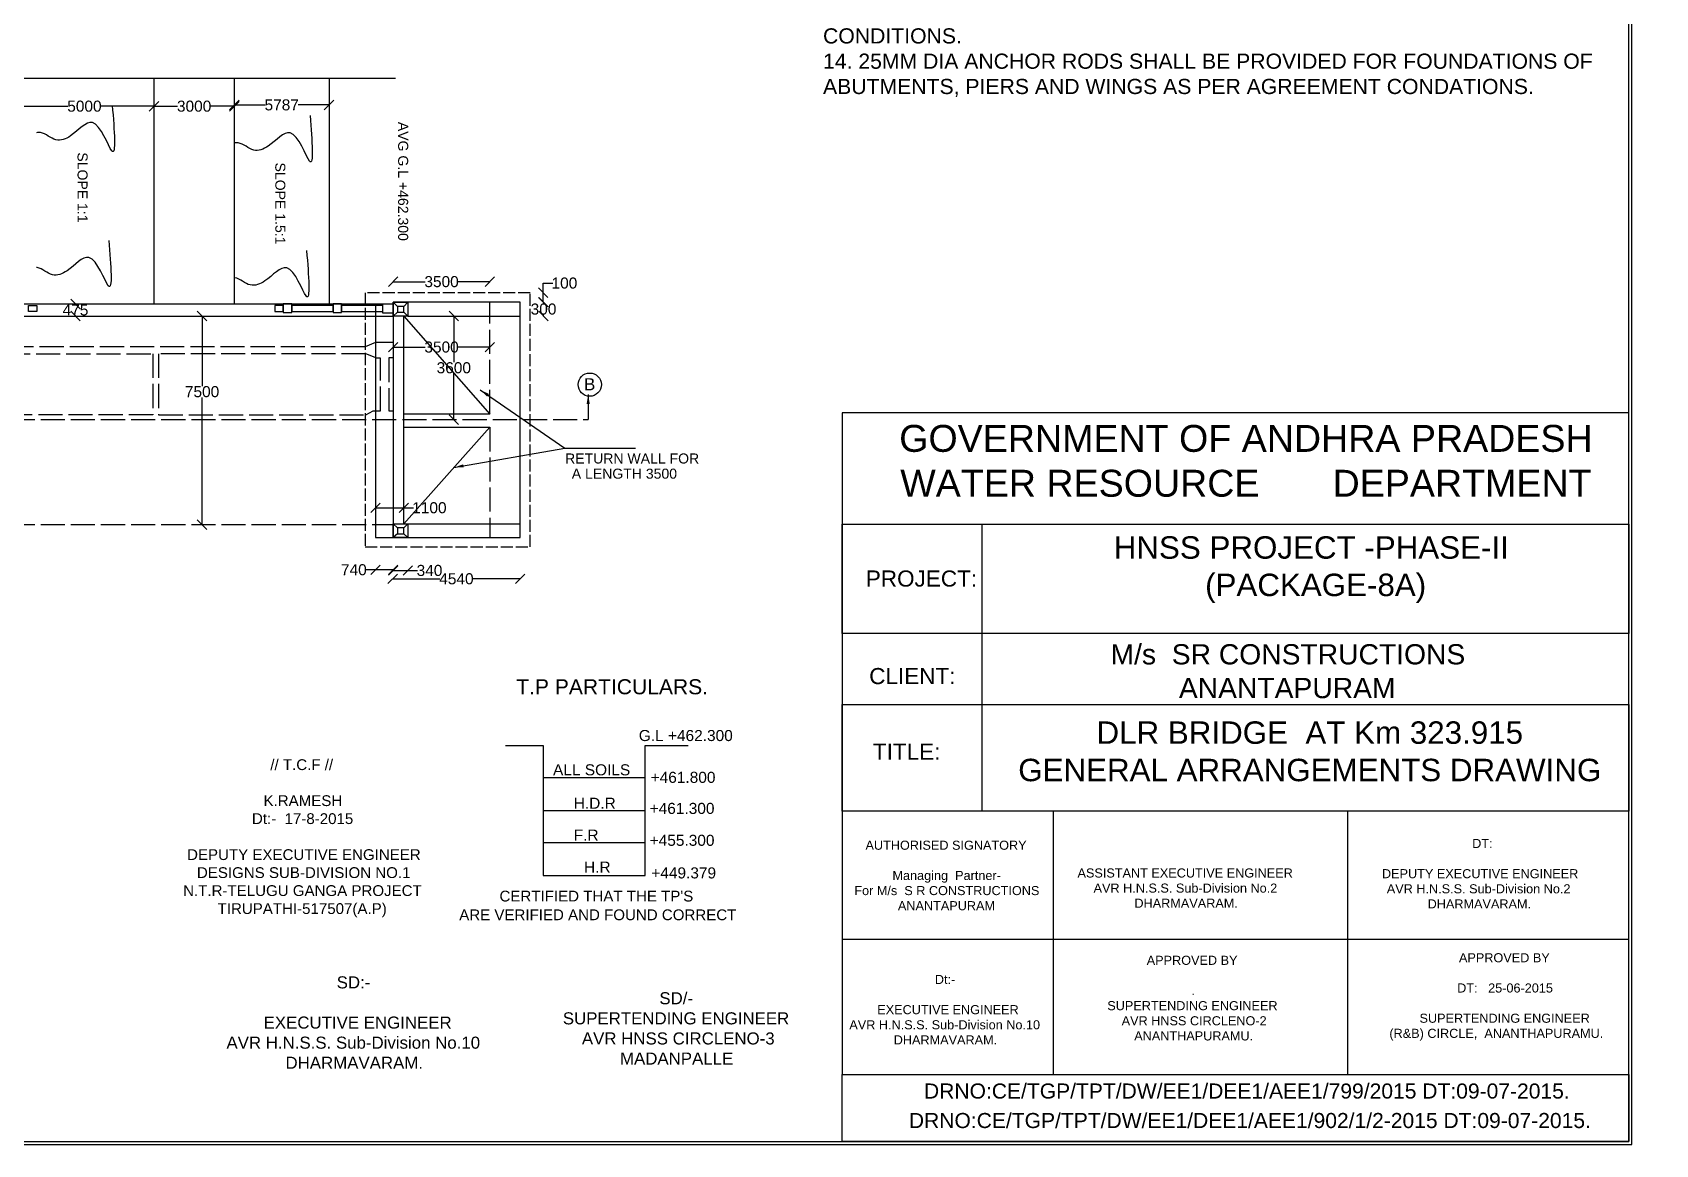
# Model space of a CAD drawing. Header units: millimetres. Extents: x 5124 to 3600313, y 2311 to 45949052.
# Drawn here: x 3584157 to 3600313, y 45928463 to 45939529 of the extents above; entities that cross this region are included whole.
import ezdxf

# ---------------------------------------------------------------- set-up
doc = ezdxf.new("R2010")
doc.units = ezdxf.units.MM
doc.header["$MEASUREMENT"] = 0
doc.linetypes.add('ACAD_ISO02W100', pattern=[15, 12, -3])
for name, color, linetype in [('DIMENSION', 7, 'Continuous'), ('DRAWING', 7, 'Continuous'), ('TEXT', 7, 'Continuous')]:
    doc.layers.add(name, color=color, linetype=linetype)
doc.styles.get("Standard").update_dxf_attribs({"font": 'arial.ttf', "height": 110})
doc.dimstyles.get("Standard").update_dxf_attribs({"dimtxt": 200, "dimasz": 110, "dimexe": 0.18, "dimexo": 0.0625, "dimgap": 0.09, "dimtad": 0, "dimtih": 1, "dimtoh": 1, "dimdec": 0, "dimzin": 0, "dimdsep": 46, "dimtxsty": 'Standard', "dimblk": 'OBLIQUE', "dimcen": 0.09, "dimse1": 1, "dimse2": 1, "dimadec": 0, "dimazin": 0, "dimtfac": 1, "dimtdec": 0, "dimtofl": 0, "dimtmove": 0, "dimatfit": 3, "dimfxl": 1, "dimtolj": 1, "dimtzin": 0, "dimarcsym": 0})

# ---------------------------------------------------------------- blocks, each defined once
blk = doc.blocks.new('_Oblique')
at = {"color": 0, "linetype": 'ByBlock', "lineweight": -2}
blk.add_line((-0.5, -0.5), (0.5, 0.5), dxfattribs=at)
blk = doc.blocks.new('*D102')
at = {"layer": 'Defpoints', "color": 0, "transparency": 16777216}
for p in [(3586166, 45938808), (3586166, 45938808), (3587109, 45938808)]:
    blk.add_point(p, dxfattribs=at)
at = {"layer": 'DIMENSION', "color": 0, "lineweight": -2, "transparency": 16777216}
for p, q in [((3586166, 45938808), (3586473, 45938808)), ((3587109, 45938808), (3586802, 45938808))]:
    blk.add_line(p, q, dxfattribs=at)
at = {"layer": 'DIMENSION', "color": 0, "lineweight": -2, "transparency": 16777216, "xscale": 95, "yscale": 95, "zscale": 95, "rotation": 180}
blk.add_blockref('_Oblique', (3586166, 45938808), dxfattribs=at)
at = {"layer": 'DIMENSION', "color": 0, "lineweight": -2, "transparency": 16777216, "xscale": 95, "yscale": 95, "zscale": 95}
blk.add_blockref('_Oblique', (3587109, 45938808), dxfattribs=at)
at = {"layer": 'DIMENSION', "color": 0, "transparency": 16777216, "insert": (3586638, 45938808), "char_height": 110, "attachment_point": 5}
blk.add_mtext('\\A1;5787', dxfattribs=at)
blk = doc.blocks.new('*D103')
at = {"layer": 'Defpoints', "color": 0, "transparency": 16777216}
for p in [(3585366, 45938795), (3586166, 45938808), (3585366, 45935904)]:
    blk.add_point(p, dxfattribs=at)
at = {"layer": 'DIMENSION', "color": 0, "lineweight": -2, "transparency": 16777216}
for p, q in [((3585366, 45938795), (3585602, 45938795)), ((3586166, 45938795), (3585930, 45938795))]:
    blk.add_line(p, q, dxfattribs=at)
at = {"layer": 'DIMENSION', "color": 0, "lineweight": -2, "transparency": 16777216, "xscale": 95, "yscale": 95, "zscale": 95, "rotation": 180}
blk.add_blockref('_Oblique', (3585366, 45938795), dxfattribs=at)
at = {"layer": 'DIMENSION', "color": 0, "lineweight": -2, "transparency": 16777216, "xscale": 95, "yscale": 95, "zscale": 95}
blk.add_blockref('_Oblique', (3586166, 45938795), dxfattribs=at)
at = {"layer": 'DIMENSION', "color": 0, "transparency": 16777216, "insert": (3585766, 45938795), "char_height": 110, "attachment_point": 5}
blk.add_mtext('\\A1;3000', dxfattribs=at)
blk = doc.blocks.new('*D104')
at = {"layer": 'Defpoints', "color": 0, "transparency": 16777216}
for p in [(3583982, 45938795), (3585366, 45938795), (3583982, 45935891)]:
    blk.add_point(p, dxfattribs=at)
at = {"layer": 'DIMENSION', "color": 0, "lineweight": -2, "transparency": 16777216}
for p, q in [((3583982, 45938795), (3584510, 45938795)), ((3585366, 45938795), (3584838, 45938795))]:
    blk.add_line(p, q, dxfattribs=at)
at = {"layer": 'DIMENSION', "color": 0, "lineweight": -2, "transparency": 16777216, "xscale": 95, "yscale": 95, "zscale": 95, "rotation": 180}
blk.add_blockref('_Oblique', (3583982, 45938795), dxfattribs=at)
at = {"layer": 'DIMENSION', "color": 0, "lineweight": -2, "transparency": 16777216, "xscale": 95, "yscale": 95, "zscale": 95}
blk.add_blockref('_Oblique', (3585366, 45938795), dxfattribs=at)
at = {"layer": 'DIMENSION', "color": 0, "transparency": 16777216, "insert": (3584674, 45938795), "char_height": 110, "attachment_point": 5}
blk.add_mtext('\\A1;5000', dxfattribs=at)
blk = doc.blocks.new('*D107')
at = {"layer": 'Defpoints', "color": 0, "transparency": 16777216}
for p in [(3587747, 45937049), (3587747, 45936845), (3588710, 45936845)]:
    blk.add_point(p, dxfattribs=at)
at = {"layer": 'DIMENSION', "color": 0, "lineweight": -2, "transparency": 16777216}
for p, q in [((3587747, 45937049), (3588065, 45937049)), ((3588710, 45937049), (3588393, 45937049))]:
    blk.add_line(p, q, dxfattribs=at)
at = {"layer": 'DIMENSION', "color": 0, "lineweight": -2, "transparency": 16777216, "xscale": 95, "yscale": 95, "zscale": 95, "rotation": 180}
blk.add_blockref('_Oblique', (3587747, 45937049), dxfattribs=at)
at = {"layer": 'DIMENSION', "color": 0, "lineweight": -2, "transparency": 16777216, "xscale": 95, "yscale": 95, "zscale": 95}
blk.add_blockref('_Oblique', (3588710, 45937049), dxfattribs=at)
at = {"layer": 'DIMENSION', "color": 0, "transparency": 16777216, "insert": (3588229, 45937049), "char_height": 110, "attachment_point": 5}
blk.add_mtext('\\A1;3500', dxfattribs=at)
blk = doc.blocks.new('*D108')
at = {"layer": 'Defpoints', "color": 0, "transparency": 16777216}
for p in [(3589012, 45936940), (3589241, 45936940), (3589012, 45936845)]:
    blk.add_point(p, dxfattribs=at)
at = {"layer": 'DIMENSION', "color": 0, "lineweight": -2, "transparency": 16777216}
for p, q in [((3589241, 45936940), (3589241, 45937035)), ((3589241, 45937035), (3589336, 45937035)), ((3589241, 45936845), (3589241, 45936940))]:
    blk.add_line(p, q, dxfattribs=at)
at = {"layer": 'DIMENSION', "color": 0, "lineweight": -2, "transparency": 16777216, "xscale": 95, "yscale": 95, "zscale": 95}
for p, rotation in [((3589241, 45936940), 90), ((3589241, 45936845), 270)]:
    blk.add_blockref('_Oblique', p, dxfattribs=dict(at, rotation=rotation))
at = {"layer": 'DIMENSION', "color": 0, "transparency": 16777216, "insert": (3589452, 45937035), "char_height": 110, "attachment_point": 5}
blk.add_mtext('\\A1;100', dxfattribs=at)
blk = doc.blocks.new('*D109')
at = {"layer": 'Defpoints', "color": 0, "transparency": 16777216}
for p in [(3589012, 45936845), (3589012, 45936707), (3589244, 45936707)]:
    blk.add_point(p, dxfattribs=at)
at = {"layer": 'DIMENSION', "color": 0, "lineweight": -2, "transparency": 16777216}
for p, q in [((3589244, 45936845), (3589244, 45936832)), ((3589244, 45936707), (3589244, 45936720))]:
    blk.add_line(p, q, dxfattribs=at)
at = {"layer": 'DIMENSION', "color": 0, "lineweight": -2, "transparency": 16777216, "xscale": 95, "yscale": 95, "zscale": 95}
for p, rotation in [((3589244, 45936845), 90), ((3589244, 45936707), 270)]:
    blk.add_blockref('_Oblique', p, dxfattribs=dict(at, rotation=rotation))
at = {"layer": 'DIMENSION', "color": 0, "transparency": 16777216, "insert": (3589244, 45936776), "char_height": 110, "attachment_point": 5}
blk.add_mtext('\\A1;300', dxfattribs=at)
blk = doc.blocks.new('*D110')
at = {"layer": 'Defpoints', "color": 0, "transparency": 16777216}
for p in [(3589012, 45936707), (3588260, 45935677), (3588351, 45935677)]:
    blk.add_point(p, dxfattribs=at)
at = {"layer": 'DIMENSION', "color": 0, "lineweight": -2, "transparency": 16777216}
for p, q in [((3588351, 45936707), (3588351, 45936248)), ((3588351, 45935677), (3588351, 45936136))]:
    blk.add_line(p, q, dxfattribs=at)
at = {"layer": 'DIMENSION', "color": 0, "lineweight": -2, "transparency": 16777216, "xscale": 95, "yscale": 95, "zscale": 95}
for p, rotation in [((3588351, 45936707), 90), ((3588351, 45935677), 270)]:
    blk.add_blockref('_Oblique', p, dxfattribs=dict(at, rotation=rotation))
at = {"layer": 'DIMENSION', "color": 0, "transparency": 16777216, "insert": (3588351, 45936192), "char_height": 110, "attachment_point": 5}
blk.add_mtext('\\A1;3600', dxfattribs=at)
blk = doc.blocks.new('*D111')
at = {"layer": 'Defpoints', "color": 0, "transparency": 16777216}
for p in [(3585835, 45936707), (3585835, 45934631), (3585845, 45934631)]:
    blk.add_point(p, dxfattribs=at)
at = {"layer": 'DIMENSION', "color": 0, "lineweight": -2, "transparency": 16777216}
for p, q in [((3585845, 45936707), (3585845, 45936010)), ((3585845, 45934631), (3585845, 45935898))]:
    blk.add_line(p, q, dxfattribs=at)
at = {"layer": 'DIMENSION', "color": 0, "lineweight": -2, "transparency": 16777216, "xscale": 95, "yscale": 95, "zscale": 95}
for p, rotation in [((3585845, 45936707), 90), ((3585845, 45934631), 270)]:
    blk.add_blockref('_Oblique', p, dxfattribs=dict(at, rotation=rotation))
at = {"layer": 'DIMENSION', "color": 0, "transparency": 16777216, "insert": (3585845, 45935954), "char_height": 110, "attachment_point": 5}
blk.add_mtext('\\A1;7500', dxfattribs=at)
blk = doc.blocks.new('*D112')
at = {"layer": 'Defpoints', "color": 0, "transparency": 16777216}
for p in [(3584585, 45936828), (3584585, 45936828), (3584585, 45936707)]:
    blk.add_point(p, dxfattribs=at)
at = {"layer": 'DIMENSION', "color": 0, "lineweight": -2, "transparency": 16777216}
for p, q in [((3584585, 45936828), (3584585, 45936823)), ((3584585, 45936707), (3584585, 45936711))]:
    blk.add_line(p, q, dxfattribs=at)
at = {"layer": 'DIMENSION', "color": 0, "lineweight": -2, "transparency": 16777216, "xscale": 95, "yscale": 95, "zscale": 95}
for p, rotation in [((3584585, 45936828), 90), ((3584585, 45936707), 270)]:
    blk.add_blockref('_Oblique', p, dxfattribs=dict(at, rotation=rotation))
at = {"layer": 'DIMENSION', "color": 0, "transparency": 16777216, "insert": (3584585, 45936767), "char_height": 110, "attachment_point": 5}
blk.add_mtext('\\A1;475', dxfattribs=at)
blk = doc.blocks.new('*D116')
at = {"layer": 'Defpoints', "color": 0, "transparency": 16777216}
for p in [(3587747, 45936398), (3588710, 45936398), (3588710, 45936398)]:
    blk.add_point(p, dxfattribs=at)
at = {"layer": 'DIMENSION', "color": 0, "lineweight": -2, "transparency": 16777216}
for p, q in [((3587747, 45936398), (3588065, 45936398)), ((3588710, 45936398), (3588393, 45936398))]:
    blk.add_line(p, q, dxfattribs=at)
at = {"layer": 'DIMENSION', "color": 0, "lineweight": -2, "transparency": 16777216, "xscale": 95, "yscale": 95, "zscale": 95, "rotation": 180}
blk.add_blockref('_Oblique', (3587747, 45936398), dxfattribs=at)
at = {"layer": 'DIMENSION', "color": 0, "lineweight": -2, "transparency": 16777216, "xscale": 95, "yscale": 95, "zscale": 95}
blk.add_blockref('_Oblique', (3588710, 45936398), dxfattribs=at)
at = {"layer": 'DIMENSION', "color": 0, "transparency": 16777216, "insert": (3588229, 45936398), "char_height": 110, "attachment_point": 5}
blk.add_mtext('\\A1;3500', dxfattribs=at)
blk = doc.blocks.new('*D117')
at = {"layer": 'Defpoints', "color": 0, "transparency": 16777216}
for p in [(3587572, 45934705), (3587854, 45934799), (3587854, 45934724)]:
    blk.add_point(p, dxfattribs=at)
at = {"layer": 'DIMENSION', "color": 0, "lineweight": -2, "transparency": 16777216}
for p, q in [((3587572, 45934799), (3587854, 45934799)), ((3587854, 45934799), (3587949, 45934799))]:
    blk.add_line(p, q, dxfattribs=at)
at = {"layer": 'DIMENSION', "color": 0, "lineweight": -2, "transparency": 16777216, "xscale": 95, "yscale": 95, "zscale": 95, "rotation": 180}
blk.add_blockref('_Oblique', (3587572, 45934799), dxfattribs=at)
at = {"layer": 'DIMENSION', "color": 0, "lineweight": -2, "transparency": 16777216, "xscale": 95, "yscale": 95, "zscale": 95}
blk.add_blockref('_Oblique', (3587854, 45934799), dxfattribs=at)
at = {"layer": 'DIMENSION', "color": 0, "transparency": 16777216, "insert": (3588108, 45934799), "char_height": 110, "attachment_point": 5}
blk.add_mtext('\\A1;1100', dxfattribs=at)
blk = doc.blocks.new('*D118')
at = {"layer": 'Defpoints', "color": 0, "transparency": 16777216}
for p in [(3587572, 45934503), (3587747, 45934503), (3587572, 45934182)]:
    blk.add_point(p, dxfattribs=at)
at = {"layer": 'DIMENSION', "color": 0, "lineweight": -2, "transparency": 16777216}
for p, q in [((3587572, 45934182), (3587477, 45934182)), ((3587747, 45934182), (3587572, 45934182))]:
    blk.add_line(p, q, dxfattribs=at)
at = {"layer": 'DIMENSION', "color": 0, "lineweight": -2, "transparency": 16777216, "xscale": 95, "yscale": 95, "zscale": 95, "rotation": 180}
blk.add_blockref('_Oblique', (3587572, 45934182), dxfattribs=at)
at = {"layer": 'DIMENSION', "color": 0, "lineweight": -2, "transparency": 16777216, "xscale": 95, "yscale": 95, "zscale": 95}
blk.add_blockref('_Oblique', (3587747, 45934182), dxfattribs=at)
at = {"layer": 'DIMENSION', "color": 0, "transparency": 16777216, "insert": (3587356, 45934182), "char_height": 110, "attachment_point": 5}
blk.add_mtext('\\A1;740', dxfattribs=at)
blk = doc.blocks.new('*D119')
at = {"layer": 'Defpoints', "color": 0, "transparency": 16777216}
for p in [(3587747, 45934503), (3587893, 45934175), (3587893, 45931598)]:
    blk.add_point(p, dxfattribs=at)
at = {"layer": 'DIMENSION', "color": 0, "lineweight": -2, "transparency": 16777216}
for p, q in [((3587747, 45934175), (3587893, 45934175)), ((3587893, 45934175), (3587988, 45934175))]:
    blk.add_line(p, q, dxfattribs=at)
at = {"layer": 'DIMENSION', "color": 0, "lineweight": -2, "transparency": 16777216, "xscale": 95, "yscale": 95, "zscale": 95, "rotation": 180}
blk.add_blockref('_Oblique', (3587747, 45934175), dxfattribs=at)
at = {"layer": 'DIMENSION', "color": 0, "lineweight": -2, "transparency": 16777216, "xscale": 95, "yscale": 95, "zscale": 95}
blk.add_blockref('_Oblique', (3587893, 45934175), dxfattribs=at)
at = {"layer": 'DIMENSION', "color": 0, "transparency": 16777216, "insert": (3588109, 45934175), "char_height": 110, "attachment_point": 5}
blk.add_mtext('\\A1;340', dxfattribs=at)
blk = doc.blocks.new('*D120')
at = {"layer": 'Defpoints', "color": 0, "transparency": 16777216}
for p in [(3589012, 45934526), (3587742, 45934111), (3589012, 45934092)]:
    blk.add_point(p, dxfattribs=at)
at = {"layer": 'DIMENSION', "color": 0, "lineweight": -2, "transparency": 16777216}
for p, q in [((3587742, 45934092), (3588211, 45934092)), ((3589012, 45934092), (3588543, 45934092))]:
    blk.add_line(p, q, dxfattribs=at)
at = {"layer": 'DIMENSION', "color": 0, "lineweight": -2, "transparency": 16777216, "xscale": 95, "yscale": 95, "zscale": 95, "rotation": 180}
blk.add_blockref('_Oblique', (3587742, 45934092), dxfattribs=at)
at = {"layer": 'DIMENSION', "color": 0, "lineweight": -2, "transparency": 16777216, "xscale": 95, "yscale": 95, "zscale": 95}
blk.add_blockref('_Oblique', (3589012, 45934092), dxfattribs=at)
at = {"layer": 'DIMENSION', "color": 0, "transparency": 16777216, "insert": (3588377, 45934092), "char_height": 110, "attachment_point": 5}
blk.add_mtext('\\A1;4540', dxfattribs=at)

msp = doc.modelspace()

# ---------------------------------------------------------------- linework, layer by layer
at = {"layer": 'DIMENSION'}
for points in [[(3587571.9, 45934631.5), (3587571.9, 45934502.5), (3587747.5, 45934502.7)], [(3588864.6, 45932433.7), (3589239.6, 45932433.7), (3589239.6, 45931138.7), (3590254.6, 45931138.7), (3590254.6, 45932433.7), (3590684.1, 45932433.7)], [(3589239.6, 45932114.2), (3590254.6, 45932114.2)], [(3589239.6, 45931786.2), (3590254.6, 45931786.2)], [(3589239.6, 45931468.7), (3590254.6, 45931468.7)]]:
    msp.add_lwpolyline(points, dxfattribs=at)
msp.add_circle((3589704.2, 45936024.6), 115.6, dxfattribs=at)
for points, knots in [([(3584951.1, 45938802.9), (3584971.4, 45938549.3), (3585007.1, 45938104.6), (3584785.3, 45938772), (3584573.5, 45938499.5), (3584380, 45938428.1), (3584279.8, 45938536), (3584211, 45938533.6), (3584197.5, 45938531.9)], [0, 0, 0, 0, 451.8233166, 792.2927495, 1045.9051136, 1196.5851921, 1365.7774053, 1406.2132698, 1406.2132698, 1406.2132698, 1406.2132698]), ([(3586919.5, 45938701.3), (3586939.9, 45938447.7), (3586975.6, 45938003), (3586753.7, 45938670.4), (3586541.9, 45938397.9), (3586348.4, 45938326.5), (3586248.2, 45938434.4), (3586179.4, 45938432), (3586165.9, 45938430.3)], [0, 0, 0, 0, 451.8233166, 792.2927495, 1045.9051136, 1196.5851921, 1365.7774053, 1406.2132698, 1406.2132698, 1406.2132698, 1406.2132698]), ([(3584917.1, 45937460.1), (3584937.4, 45937206.5), (3584973.1, 45936761.8), (3584751.3, 45937429.2), (3584539.5, 45937156.8), (3584346, 45937085.3), (3584255.4, 45937182.8), (3584199.4, 45937189.8), (3584197.5, 45937190)], [0, 0, 0, 0, 451.8233166, 792.2927495, 1045.9051136, 1196.5851921, 1365.7774053, 1371.6444329, 1371.6444329, 1371.6444329, 1371.6444329]), ([(3586885.5, 45937358.6), (3586905.9, 45937104.9), (3586941.5, 45936660.2), (3586719.7, 45937327.6), (3586507.9, 45937055.2), (3586314.4, 45936983.7), (3586223.8, 45937081.2), (3586167.8, 45937088.2), (3586165.9, 45937088.4)], [0, 0, 0, 0, 451.8233166, 792.2927495, 1045.9051136, 1196.5851921, 1365.7774053, 1371.6444329, 1371.6444329, 1371.6444329, 1371.6444329])]:
    msp.add_open_spline(points, degree=3, knots=knots, dxfattribs=at)
at = {"layer": 'DRAWING'}
for points in [[(3600077.8, 45949052.4), (3568993.6, 45949052.4), (3568993.6, 45928462.7), (3600077.8, 45928462.7)], [(3600048.6, 45949023.2), (3569022.8, 45949023.2), (3569022.8, 45928491.8), (3600048.6, 45928491.8)], [(3586738.6, 45936827.7), (3586653.3, 45936827.7), (3586653.3, 45936741.1), (3586738.6, 45936741.1)], [(3587149, 45936813.5), (3586738.6, 45936813.5), (3586738.6, 45936753.1), (3587149, 45936753.1)], [(3587234.3, 45936827.7), (3587149, 45936827.7), (3587149, 45936741.1), (3587234.3, 45936741.1)], [(3587644.7, 45936813.5), (3587234.3, 45936813.5), (3587234.3, 45936753.1), (3587644.7, 45936753.1)], [(3587644.7, 45936827.7), (3587747.3, 45936827.7), (3587747.3, 45936736.7), (3587644.7, 45936736.7)], [(3587747.3, 45936844.8), (3587892.7, 45936844.8), (3587892.7, 45936706.8), (3587747.3, 45936706.8)], [(3587852, 45936803.3), (3587791.2, 45936803.3), (3587791.2, 45936744.8), (3587852, 45936744.8)], [(3587747.3, 45934640.7), (3587892.7, 45934640.7), (3587892.7, 45934502.7), (3587747.3, 45934502.7)], [(3587852, 45934599.1), (3587791.2, 45934599.1), (3587791.2, 45934540.7), (3587852, 45934540.7)], [(3592218.3, 45929159.2), (3600048.6, 45929159.2), (3600048.6, 45928491.8), (3592218.3, 45928491.8)]]:
    msp.add_lwpolyline(points, close=True, dxfattribs=at)
for points in [[(3580638.7, 45939077.3), (3580812.3, 45939077.3), (3581013.7, 45939323.1), (3581013.7, 45938936.8), (3581170.8, 45939075.6), (3587769.5, 45939075.6)], [(3585365.7, 45939075.6), (3585365.7, 45936827.7)], [(3586165.9, 45939075.6), (3586165.9, 45936827.7)], [(3587109.2, 45939075.6), (3587109.2, 45936827.7)], [(3580638.7, 45936827.7), (3587747.3, 45936827.7)], [(3584200, 45936753.1), (3584115.9, 45936753.1), (3584115.9, 45936813.5), (3584200, 45936813.5)], [(3584200, 45936813.5), (3584200, 45936753.1)], [(3586569.2, 45936753.1), (3586653.3, 45936753.1), (3586653.3, 45936813.5), (3586569.2, 45936813.5)], [(3586569.2, 45936813.5), (3586569.2, 45936753.1)], [(3587571.9, 45936827.7), (3587571.9, 45934631.5)], [(3587747.3, 45936844.8), (3587747.3, 45934502.5), (3589011.7, 45934502.5), (3589011.7, 45936844.8), (3587747.3, 45936844.8)], [(3587791.2, 45936803.3), (3587747.3, 45936844.8)], [(3587852, 45936803.3), (3587892.7, 45936844.8)], [(3580638.7, 45936706.6), (3587747.3, 45936706.6)], [(3587791.2, 45936744.8), (3587747.3, 45936706.6)], [(3587852, 45936744.8), (3587892.7, 45936706.8)], [(3587854.1, 45934640.7), (3587854.1, 45936706.8)], [(3587854.1, 45936706.8), (3588710.2, 45935731.4), (3587854.1, 45935731.4)], [(3587892.7, 45936706.8), (3589011.7, 45936706.8)], [(3587854.1, 45935600.7), (3588710.2, 45935600.7), (3587854.1, 45934640.7)], [(3587791.2, 45934599.1), (3587747.3, 45934640.7)], [(3587791.2, 45934540.7), (3587747.3, 45934502.5)], [(3587852, 45934599.1), (3587892.7, 45934640.7)], [(3587852, 45934540.7), (3587892.7, 45934502.7)], [(3587892.7, 45934640.7), (3589011.7, 45934640.7)]]:
    msp.add_lwpolyline(points, dxfattribs=at)
at = {"layer": 'DRAWING', "linetype": 'ACAD_ISO02W100', "ltscale": 10}
msp.add_lwpolyline([(3589112.3, 45936939.5), (3587468.3, 45936939.5), (3587468.3, 45934409.3), (3589112.3, 45934409.3)], close=True, dxfattribs=at)
at = {"layer": 'DRAWING', "linetype": 'ACAD_ISO02W100', "ltscale": 20}
for points in [[(3588710.2, 45935731.4), (3588710.2, 45936844.8)], [(3587747.3, 45936444.3), (3587571.9, 45936444.3), (3587468.3, 45936402.1), (3583310.1, 45936402.1), (3583190.8, 45936454.3), (3583025.3, 45936449.5)], [(3583145.8, 45936289.1), (3583182.1, 45936289), (3583293.7, 45936331.5), (3585355.4, 45936331.5), (3585355.4, 45935725.3), (3583293.7, 45935725.3), (3583219, 45935765.3), (3583146.2, 45935765.3), (3583147.1, 45936289.1)], [(3587622.3, 45936289.1), (3587586, 45936289), (3587474.4, 45936331.5), (3585412.7, 45936331.5), (3585412.7, 45935725.3), (3587474.4, 45935725.3), (3587549.1, 45935765.3), (3587621.9, 45935765.3), (3587621, 45936289.1)], [(3587747.3, 45936289.9), (3587705.6, 45936289.9), (3587705.6, 45935765.3), (3587747.3, 45935765.3)], [(3580638.7, 45935677.2), (3589688.6, 45935677.2)], [(3588710.2, 45935600.7), (3588710.2, 45934502.5)], [(3580638.7, 45934631.5), (3587747.3, 45934631.5)]]:
    msp.add_lwpolyline(points, dxfattribs=at)
at = {"layer": 'TEXT'}
for points in [[(3600047.6, 45935744.2), (3592218.3, 45935744.2), (3592218.3, 45929159.2), (3600047.6, 45929159.2)], [(3592218.3, 45934634.9), (3600047.6, 45934634.9), (3600047.6, 45933549.4), (3592218.3, 45933549.4)], [(3592218.3, 45932840.5), (3600047.6, 45932840.5), (3600047.6, 45931781.1), (3592218.3, 45931781.1)]]:
    msp.add_lwpolyline(points, close=True, dxfattribs=at)
for points in [[(3593608.6, 45934634.9), (3593608.6, 45931781.1)], [(3594318.5, 45931781.1), (3594318.5, 45929159.2)], [(3597245.4, 45931781.1), (3597245.4, 45929159.2)], [(3592218.3, 45930505.4), (3600047.6, 45930505.4)]]:
    msp.add_lwpolyline(points, dxfattribs=at)

# ---------------------------------------------------------------- texts
at = {"layer": 'DIMENSION', "insert": (3592026.3, 45948659.6), "char_height": 150.9359, "width": 7905.523, "attachment_point": 1}
msp.add_mtext('{\\H1.1244x;\\LNOTES AND SPECIFICATIONS:  \\P}1. ALL THE DIMENSIONS ARE IN MILLIMETRES AND THE LEVELS ARE IN METRES. \\P2. DO NOT SCALE THE DRAWING. ONLY FIGURED DIMENSIONS SHALL BE FOLLOWED. \\P3. THE MATERIALS AND WORKMANSHIP OF CEMENT CONCRETE SHALL CONFIRM TO IS 456-2000, AND IRC:21-2000. \\P4. ALL REINFORCING STEEL SHALL BE OF HIGH YIELD STRENGTH DEFORMED BARS (FE-415) CONFIRMING TO IS 1786-1985. \\P5. THE DOUBLE LANE ROAD BRIDGE IS DESIGNED FORA CARRIAGE WAY WIDTH OF 12.00 M WITHOUT FOOTPATHS AS PERM 0 S T AND LOADING FOR TWO LANES OF IRC CLASS "A\' AND ONE LANE OF 70R. \\P6. THE BRIDGE IS DESIGNED ADOPTING THE FOLLOWING IRC AND IS CODES. i. IRC - 5 -1998, ii. IRO - 6 - 2000. iii. IRC - 21 - 2000, iv. IRC - 78 - 2000, v. IS 456 - 2000,vi. IS 383 - 1999. viii. M.O.S.T DRG NOS WITH OUT FOOTPATH FOR EFFECTIVE SPAN OF 10.00 M \\Pa) DETAILS OF SLAB - DRG.NO: BD/13-76\\Pb) DETAILS OF GIRDERS AND BEARINGS-DRG NO:BD/14-76A\\Pc)SCHEDULE OF REINFORCEMENT - DRG NO: BD/15-76A\\P7. 100 THICK LINING IN C.C. M15 GRADE SHALL BE PROVIDED FOR BED AND SIDES OF THE CANAL FOR A LENGTH OF 10.0 M ON EITHER SIDE OF THE STRUCTURE. \\P8. THE ABUTMENTS AND RETURN WALLS ARE DESIGNED FOR EARTH PRESSURE BASED ON T.V.A PROCEDURES WITH BACKFILL SOILS OF NON-COHESIVE NATURE AND AN ANGEL OF INTERNAL FRICTION-7-28° AND WITH UNIT WEIGHT OF SATURATED EARTH AS 2.10 T/CUM. \\P9. BACK FILLING SHALL BE DONE SIMULTANEOUSLY WITH THE RAISING OF THE STRUCTURE WITH 0 VALUE OF SOIL NOT LESS THAN 28°. \\P10. FOR SLAB DETAILS REFER MOST DRAWING WITHOUT FOOTPATHS FOR EFFECTIVE SPAN OF 10.0011/1 HAVING DRAWING NO: SD DWG. NO: SD/114 WITH OUT FOOT PATHS. \\P11. DRAINAGE SPOUT DETAILS AND HAND RAILING DETAILS ARE AS PER MOST. \\P12. IF THE STRATA MET WITH AT FOUNDATION LEVEL DURING EXECUTION IS DIFFERENT FROM WHAT HAS BEEN CONSIDERED IN THE DESIGN (SHOWN IN THE STRESS TABLE), THE SECTION NEEDS TO BE REDESIGNED. \\P13.THE ROAD BRIDGE IS PROPOSED TO CROSS 30° SKEW TO THE CANAL FLOW AND SUITABLE APPROACHES SHALL BE PROPOSED AS PER SITE CONDITIONS. \\P14. 25MM DIA ANCHOR RODS SHALL BE PROVIDED FOR FOUNDATIONS OF ABUTMENTS, PIERS AND WINGS AS PER AGREEMENT CONDATIONS.', dxfattribs=at)
at = {"layer": 'TEXT'}
for s, p in [('AVG G.L +462.300', (3587796.7, 45938639.4)), ('SLOPE 1:1', (3584605.3, 45938336.1)), ('SLOPE 1.5:1', (3586573.8, 45938234.5))]:
    msp.add_text(s, height=100, rotation=270, dxfattribs=at).set_placement(p)
for s, height, p in [('B', 120, (3589647.9, 45935968.8)), ('RETURN WALL FOR ', 100, (3589458.6, 45935239.7)), ('A LENGTH 3500', 100, (3589525.1, 45935088.6)), ('T.P PARTICULARS.', 150, (3588972.2, 45932943)), ("CERTIFIED THAT THE TP'S  ", 107.397, (3588805.9, 45930881.1)), ('ARE VERIFIED AND FOUND CORRECT', 107.397, (3588404.8, 45930695))]:
    msp.add_text(s, height=height, dxfattribs=at).set_placement(p)
at = {"layer": 'TEXT', "color": 7, "width": 7639.924, "attachment_point": 5}
for s, insert, char_height in [('GOVERNMENT OF ANDHRA PRADESH\\PWATER RESOURCE       DEPARTMENT', (3596235.7, 45935264.5), 267.891), ('HNSS PROJECT -PHASE-II\\P (PACKAGE-8A)', (3596886.7, 45934184.3), 223.243)]:
    msp.add_mtext(s, dxfattribs=dict(at, insert=insert, char_height=char_height))
at = {"layer": 'TEXT', "attachment_point": 1}
for s, insert, char_height, width in [('PROJECT:', (3592452, 45934175.2), 160.39, 1496.449), ('\\pi821;M/s  SR CONSTRUCTIONS \\P\\pi1501.3;ANANTAPURAM', (3594067.3, 45933441.7), 201.342, 5138.025), ('CLIENT:', (3592486, 45933204.5), 160.39, 1496.449), ('G.L +462.300', (3590192.4, 45932587.7), 110, 1437.366), ('\\pi1360.1;DLR BRIDGE  AT Km 323.915\\P\\pi580.62;GENERAL ARRANGEMENTS DRAWING', (3593388.6, 45932673.5), 223.243, 6930.066), ('TITLE:', (3592522.9, 45932452.9), 160.39, 869.707), ('\\pi2382.7;// T.C.F //\\P\\pi2695.3;\\P\\pi2315;K.RAMESH\\P\\pi2199.5;Dt:-  17-8-2015\\P\\pi2695.3;\\P\\pi1512.4; DEPUTY EXECUTIVE ENGINEER\\P\\pi1651.9;DESIGNS SUB-DIVISION NO.1\\P\\pi1514.7;N.T.R-TELUGU GANGA PROJECT\\P\\pi1857.6;TIRUPATHI-517507(A.P)', (3584141.8, 45932296.4), 107.397, 5390.566), ('ALL SOILS', (3589338.6, 45932246.5), 110, 1437.366), ('+461.800', (3590310.4, 45932171.7), 110, 1437.366), ('H.D.R', (3589544.8, 45931914.2), 110, 1437.366), ('+461.300', (3590300.6, 45931862.6), 110, 1437.366), ('F.R', (3589544.8, 45931596.8), 110, 1437.366), ('+455.300', (3590300.6, 45931545.1), 110, 1437.366), ('\\pi1463.4;AUTHORISED SIGNATORY\\P\\pi2265;\\P\\pi1732;Managing  Partner-\\P\\pi1352.4;For M/s  S R CONSTRUCTIONS\\P\\pi1786.4;ANANTAPURAM', (3590985.4, 45931486.3), 90.253, 4530.072), ('\\pi2134;  DT:\\P\\pi2265;\\P\\pi1271; DEPUTY EXECUTIVE ENGINEER\\P\\pi1353.9;AVR H.N.S.S. Sub-Division No.2\\P\\pi1760.5;DHARMAVARAM.', (3596284.2, 45931504), 90.253, 4530.072), ('H.R', (3589647.4, 45931278.2), 110, 1437.366), ('+449.379', (3590316.6, 45931220.6), 110, 1437.366), ('\\pi2265;\\P\\P\\pi1193.9;ASSISTANT EXECUTIVE ENGINEER\\P\\pi1353.9;AVR H.N.S.S. Sub-Division No.2\\P\\pi1760.5;DHARMAVARAM.', (3593365.4, 45931511), 90.253, 4530.072), ('\\pi1813.6;APPROVED BY\\P\\pi2265;\\P\\pi2258.7;.  \\P\\pi1421;SUPERTENDING ENGINEER                \\P\\pi1529.2; AVR HNSS CIRCLENO-2\\P\\pi0;^I^I^I^I       ANANTHAPURAMU.', (3593434.8, 45930341.1), 90.253, 4530.072), ('\\pi1813.6;APPROVED BY\\P\\pi2265;\\P\\pi1795.9;DT:   25-06-2015\\P\\pi2265;\\P\\pi1421;SUPERTENDING ENGINEER                \\P\\pi0;                                (R&B) CIRCLE,  ANANTHAPURAMU.', (3596543, 45930366.5), 90.253, 4530.072), ('\\pi4077.2;SD:- \\P\\pi4238.5;\\P\\pi3256.8;  EXECUTIVE ENGINEER\\P\\pi2980.1;AVR H.N.S.S. Sub-Division No.10\\P\\pi3567.7;DHARMAVARAM.', (3583107.8, 45930136.4), 120, 8476.996), ('\\pi2170.3;Dt:- \\P\\pi2265;\\P\\pi1526.7;  EXECUTIVE ENGINEER\\P\\pi1318.6;AVR H.N.S.S. Sub-Division No.10\\P\\pi1760.5;DHARMAVARAM.', (3590969.4, 45930150.8), 90.253, 4530.072), ('\\pi4215.2; \\P\\pi4238.5;\\P\\pi4077.2;SD/-  \\P\\pi3116.3;SUPERTENDING ENGINEER                \\P\\pi3259.5; AVR HNSS CIRCLENO-3    \\P\\pi3685.6;MADANPALLE', (3586319.8, 45930378.5), 120, 8476.996), ('\\pi1802.9;DRNO:CE/TGP/TPT/DW/EE1/DEE1/AEE1/799/2015 DT:09-07-2015. ', (3591228.3, 45929070.1), 150, 10000.158), ('\\pi1622.4;DRNO:CE/TGP/TPT/DW/EE1/DEE1/AEE1/902/1/2-2015 DT:09-07-2015. ', (3591258.4, 45928776.6), 150, 10000.158)]:
    msp.add_mtext(s, dxfattribs=dict(at, insert=insert, char_height=char_height, width=width))

# ---------------------------------------------------------------- dimensions: what is measured, and where the dimension line sits
at = {"layer": 'DIMENSION'}
for base, p1, p2, angle, text, picture, middle in [((3583981.9, 45938795.1), (3585365.7, 45938795.1), (3583981.9, 45935890.8), 180, '5000', '*D104', (3584673.8, 45938795.1)), ((3585365.7, 45938795.1), (3586165.9, 45938808.1), (3585365.7, 45935903.8), 180, '3000', '*D103', (3585765.8, 45938795.1)), ((3586165.9, 45938808.1), (3587109.2, 45938808.1), (3586165.9, 45938808.1), 180, '5787', '*D102', (3586637.6, 45938808.1)), ((3587747.3, 45937048.8), (3588710.2, 45936844.8), (3587747.3, 45936844.8), 180, '3500', '*D107', (3588228.7, 45937048.8)), ((3589240.7, 45936939.5), (3589011.7, 45936844.8), (3589011.7, 45936939.5), 90, '100', '*D108', (3589452, 45937034.5)), ((3584585, 45936827.7), (3584585, 45936706.6), (3584585, 45936827.7), 90, '475', '*D112', (3584585, 45936767.2)), ((3589243.7, 45936706.8), (3589011.7, 45936844.8), (3589011.7, 45936706.8), 90, '300', '*D109', (3589243.7, 45936775.8)), ((3588350.8, 45935677.2), (3589011.7, 45936706.8), (3588260.3, 45935677.2), 90, '3600', '*D110', (3588350.8, 45936192))]:
    dim = msp.add_linear_dim(base=base, p1=p1, p2=p2, angle=angle, text=text, dimstyle='Standard', override={"dimasz": 95, "dimfxl": 2000, "dimarcsym": 1}, dxfattribs=at)
    dim.commit()
    dim.dimension.update_dxf_attribs({"geometry": picture, "text_midpoint": middle})
dim = msp.add_linear_dim(base=(3585845.1, 45934631.5), p1=(3585834.9, 45936706.6), p2=(3585834.9, 45934631.5), angle=90, text='7500', dimstyle='Standard', override={"dimasz": 95, "dimfxl": 2000, "dimarcsym": 1}, dxfattribs=at)
dim.commit()
dim.dimension.update_dxf_attribs({"geometry": '*D111', "text_midpoint": (3585845.1, 45935953.9), "dimtype": 160})
for base, p1, p2, text, picture, middle in [((3588710.2, 45936397.8), (3587747.3, 45936397.8), (3588710.2, 45936397.8), '3500', '*D116', (3588228.7, 45936397.8)), ((3587854.1, 45934799.3), (3587571.9, 45934705.4), (3587854.1, 45934723.8), '1100', '*D117', (3588108.1, 45934799.3)), ((3587571.9, 45934181.8), (3587747.3, 45934502.5), (3587571.9, 45934502.5), '740', '*D118', (3587356, 45934181.8)), ((3589011.7, 45934092.2), (3587742.5, 45934110.8), (3589011.7, 45934526.4), '4540', '*D120', (3588377.1, 45934092.2)), ((3587892.7, 45934174.7), (3587747.3, 45934502.5), (3587892.7, 45931598.2), '340', '*D119', (3588109.1, 45934174.7))]:
    dim = msp.add_linear_dim(base=base, p1=p1, p2=p2, text=text, dimstyle='Standard', override={"dimasz": 95, "dimfxl": 2000, "dimarcsym": 1}, dxfattribs=at)
    dim.commit()
    dim.dimension.update_dxf_attribs({"geometry": picture, "text_midpoint": middle})

# ---------------------------------------------------------------- leaders
for points in [[(3588614.5, 45935972.5), (3589456.5, 45935392), (3590160.6, 45935392)], [(3589688.6, 45935927.5), (3589688.6, 45935677.2)], [(3588352.4, 45935199.6), (3589456.5, 45935392)]]:
    msp.add_leader(points, dimstyle='Standard', override={"dimasz": 95, "dimgap": 0.09, "dimtad": 0, "dimfxl": 2000, "dimarcsym": 1}, dxfattribs=at)

doc.saveas('drawing.dxf')
